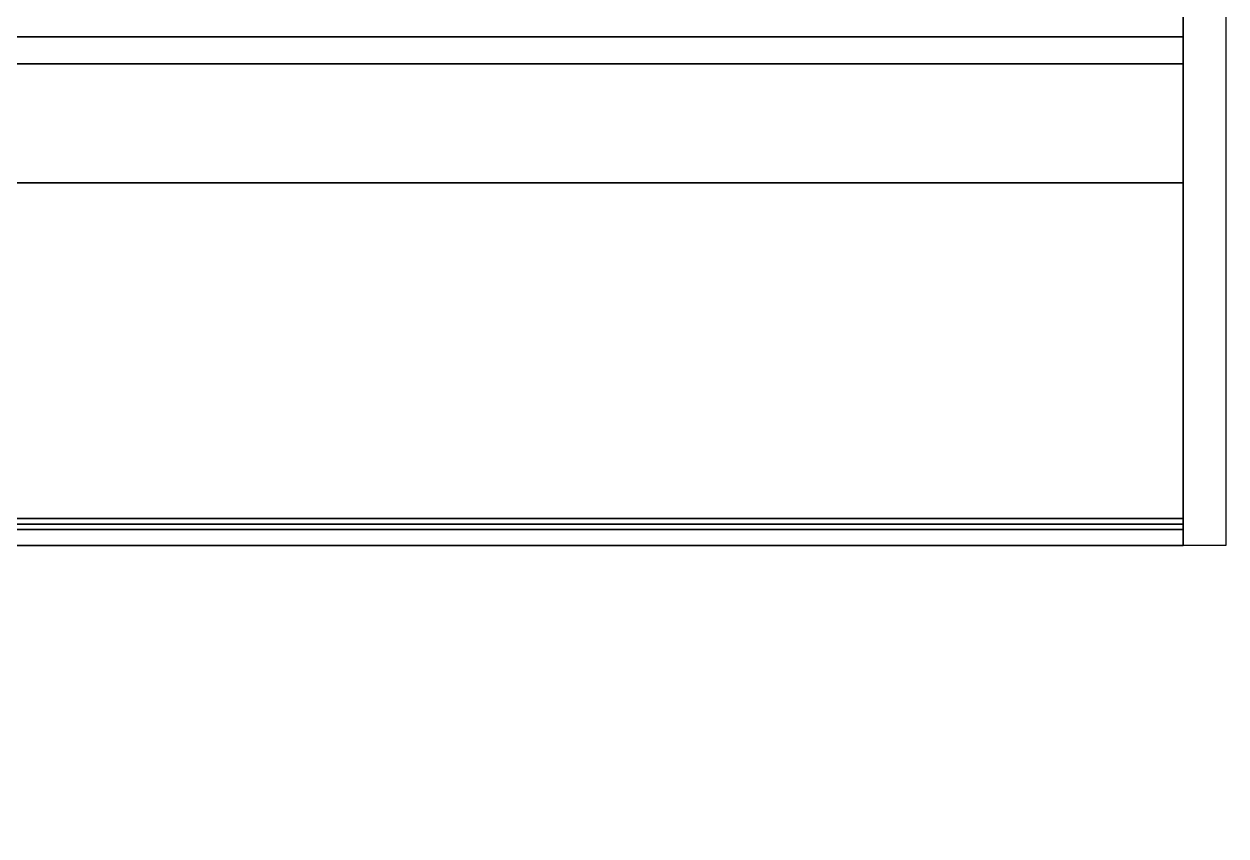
# Model space of a CAD drawing. Header units: millimetres. Extents: x -75 to 3610, y -1375 to 0.
# Drawn here: x 3169.4 to 3310, y -879 to -784 of the extents above; entities that cross this region are included whole.
import ezdxf

# ---------------------------------------------------------------- set-up
doc = ezdxf.new("R2010")
doc.units = ezdxf.units.MM
doc.layers.add('IQ_200_2D', color=1, linetype='Continuous')
doc.layers.add('IQ_200_3D', color=1, linetype='Continuous')

msp = doc.modelspace()

# ---------------------------------------------------------------- linework, layer by layer
at = {"layer": 'IQ_200_2D'}
msp.add_lwpolyline([(80, -50), (3310, -50), (3310, -845), (2103, -845), (2103, -879), (1617, -879), (1617, -845), (80, -845), (80, -50)], dxfattribs=at)
at = {"layer": 'IQ_200_3D'}
for points in [[(3305, -842.5, 188), (2755, -842.5, 188), (2755, -782.5, 188), (3305, -782.5, 188)], [(3305, -782.5, 758.13), (2755, -782.5, 758.13), (2755, -841.85, 774.03), (3305, -841.85, 774.03)], [(3305, -785.5, 1493), (2755, -785.5, 1493), (2755, -802.58, 1493), (3305, -802.58, 1493)], [(3305, -785.5, 763.62), (2755, -785.5, 763.62), (2755, -785.5, 1493), (3305, -785.5, 1493)], [(3305, -843.15, 775.81), (2755, -843.15, 775.81), (2755, -788.65, 761.21), (3305, -788.65, 761.21)], [(3305, -802.58, 1493), (2755, -802.58, 1493), (2755, -845, 1463.41), (3305, -845, 1463.41)], [(3305, -845, 771.62), (2755, -845, 771.62), (2755, -845, 190.5), (3305, -845, 190.5)], [(3305, -845, 1463.41), (2755, -845, 1463.41), (2755, -845, 778.22), (3305, -845, 778.22)]]:
    msp.add_3dface(points, dxfattribs=at)
for points, invisible_edges in [([(3305, -845, 190.5), (3305, -842.5, 188), (3305, -782.5, 188), (3305, -782.5, 758.13)], 9), ([(3305, -782.5, 758.13), (3305, -841.85, 774.03), (3305, -845, 771.62), (3305, -845, 190.5)], 10), ([(3305, -785.57, 763.05), (2755, -785.57, 763.05), (2755, -785.5, 763.62), (3305, -785.5, 763.62)], 1), ([(3305, -785.76, 762.52), (2755, -785.76, 762.52), (2755, -785.57, 763.05), (3305, -785.57, 763.05)], 5), ([(3305, -786.07, 762.04), (2755, -786.07, 762.04), (2755, -785.76, 762.52), (3305, -785.76, 762.52)], 5), ([(2755, -786.07, 762.04), (3305, -786.07, 762.04), (3305, -786.48, 761.64), (2755, -786.48, 761.64)], 5), ([(3305, -785.5, 1493), (3305, -802.58, 1493), (3305, -845, 1463.41), (3305, -785.5, 763.62)], 4), ([(3305, -785.5, 763.62), (3305, -788.08, 761.12), (3305, -786.48, 761.64), (3305, -785.76, 762.52)], 15), ([(3305, -785.57, 763.05), (3305, -785.5, 763.62), (3305, -785.76, 762.52)], 2), ([(3305, -785.5, 763.62), (3305, -845, 1463.41), (3305, -845, 778.22), (3305, -843.15, 775.81)], 13), ([(3305, -788.65, 761.21), (3305, -788.08, 761.12), (3305, -785.5, 763.62), (3305, -843.15, 775.81)], 6), ([(3305, -785.76, 762.52), (3305, -786.48, 761.64), (3305, -786.07, 762.04)], 1), ([(3305, -786.97, 761.34), (2755, -786.97, 761.34), (2755, -786.48, 761.64), (3305, -786.48, 761.64)], 5), ([(3305, -787.51, 761.17), (2755, -787.51, 761.17), (2755, -786.97, 761.34), (3305, -786.97, 761.34)], 5), ([(3305, -786.97, 761.34), (3305, -786.48, 761.64), (3305, -788.08, 761.12), (3305, -787.51, 761.17)], 2), ([(3305, -788.08, 761.12), (2755, -788.08, 761.12), (2755, -787.51, 761.17), (3305, -787.51, 761.17)], 5), ([(3305, -788.65, 761.21), (2755, -788.65, 761.21), (2755, -788.08, 761.12), (3305, -788.08, 761.12)], 4), ([(3305, -841.85, 774.03), (2755, -841.85, 774.03), (2755, -842.5, 774.12), (3305, -842.5, 774.12)], 4), ([(3305, -841.85, 774.03), (3305, -842.5, 774.12), (3305, -843.15, 774.03), (3305, -843.75, 773.79)], 8), ([(3305, -843.75, 773.79), (3305, -844.27, 773.39), (3305, -845, 771.62), (3305, -841.85, 774.03)], 14), ([(3305, -843.15, 188.09), (2755, -843.15, 188.09), (2755, -842.5, 188), (3305, -842.5, 188)], 1), ([(3305, -842.5, 774.12), (2755, -842.5, 774.12), (2755, -843.15, 774.03), (3305, -843.15, 774.03)], 5), ([(3305, -843.75, 188.33), (2755, -843.75, 188.33), (2755, -843.15, 188.09), (3305, -843.15, 188.09)], 5), ([(3305, -843.15, 774.03), (2755, -843.15, 774.03), (2755, -843.75, 773.79), (3305, -843.75, 773.79)], 5), ([(3305, -843.75, 776.06), (2755, -843.75, 776.06), (2755, -843.15, 775.81), (3305, -843.15, 775.81)], 1), ([(2755, -843.75, 188.33), (3305, -843.75, 188.33), (3305, -844.27, 188.73), (2755, -844.27, 188.73)], 5), ([(3305, -843.75, 773.79), (2755, -843.75, 773.79), (2755, -844.27, 773.39), (3305, -844.27, 773.39)], 5), ([(3305, -844.27, 776.46), (2755, -844.27, 776.46), (2755, -843.75, 776.06), (3305, -843.75, 776.06)], 5), ([(3305, -843.75, 188.33), (3305, -843.15, 188.09), (3305, -842.5, 188), (3305, -845, 190.5)], 12), ([(3305, -843.15, 775.81), (3305, -845, 778.22), (3305, -844.27, 776.46), (3305, -843.75, 776.06)], 3), ([(3305, -845, 190.5), (3305, -844.27, 188.73), (3305, -843.75, 188.33)], 13), ([(3305, -844.67, 189.25), (2755, -844.67, 189.25), (2755, -844.27, 188.73), (3305, -844.27, 188.73)], 5), ([(3305, -844.27, 773.39), (2755, -844.27, 773.39), (2755, -844.67, 772.87), (3305, -844.67, 772.87)], 5), ([(3305, -844.67, 776.97), (2755, -844.67, 776.97), (2755, -844.27, 776.46), (3305, -844.27, 776.46)], 5), ([(3305, -844.91, 189.85), (2755, -844.91, 189.85), (2755, -844.67, 189.25), (3305, -844.67, 189.25)], 5), ([(3305, -844.67, 772.87), (2755, -844.67, 772.87), (2755, -844.91, 772.27), (3305, -844.91, 772.27)], 5), ([(3305, -844.91, 777.58), (2755, -844.91, 777.58), (2755, -844.67, 776.97), (3305, -844.67, 776.97)], 5), ([(3305, -845, 190.5), (2755, -845, 190.5), (2755, -844.91, 189.85), (3305, -844.91, 189.85)], 4), ([(3305, -844.91, 772.27), (2755, -844.91, 772.27), (2755, -845, 771.62), (3305, -845, 771.62)], 1), ([(3305, -845, 778.22), (2755, -845, 778.22), (2755, -844.91, 777.58), (3305, -844.91, 777.58)], 4), ([(3305, -844.91, 189.85), (3305, -844.67, 189.25), (3305, -844.27, 188.73), (3305, -845, 190.5)], 4), ([(3305, -844.67, 772.87), (3305, -844.91, 772.27), (3305, -845, 771.62), (3305, -844.27, 773.39)], 4), ([(3305, -844.27, 776.46), (3305, -845, 778.22), (3305, -844.91, 777.58), (3305, -844.67, 776.97)], 1)]:
    msp.add_3dface(points, dxfattribs=dict(at, invisible_edges=invisible_edges))

doc.saveas('drawing.dxf')
